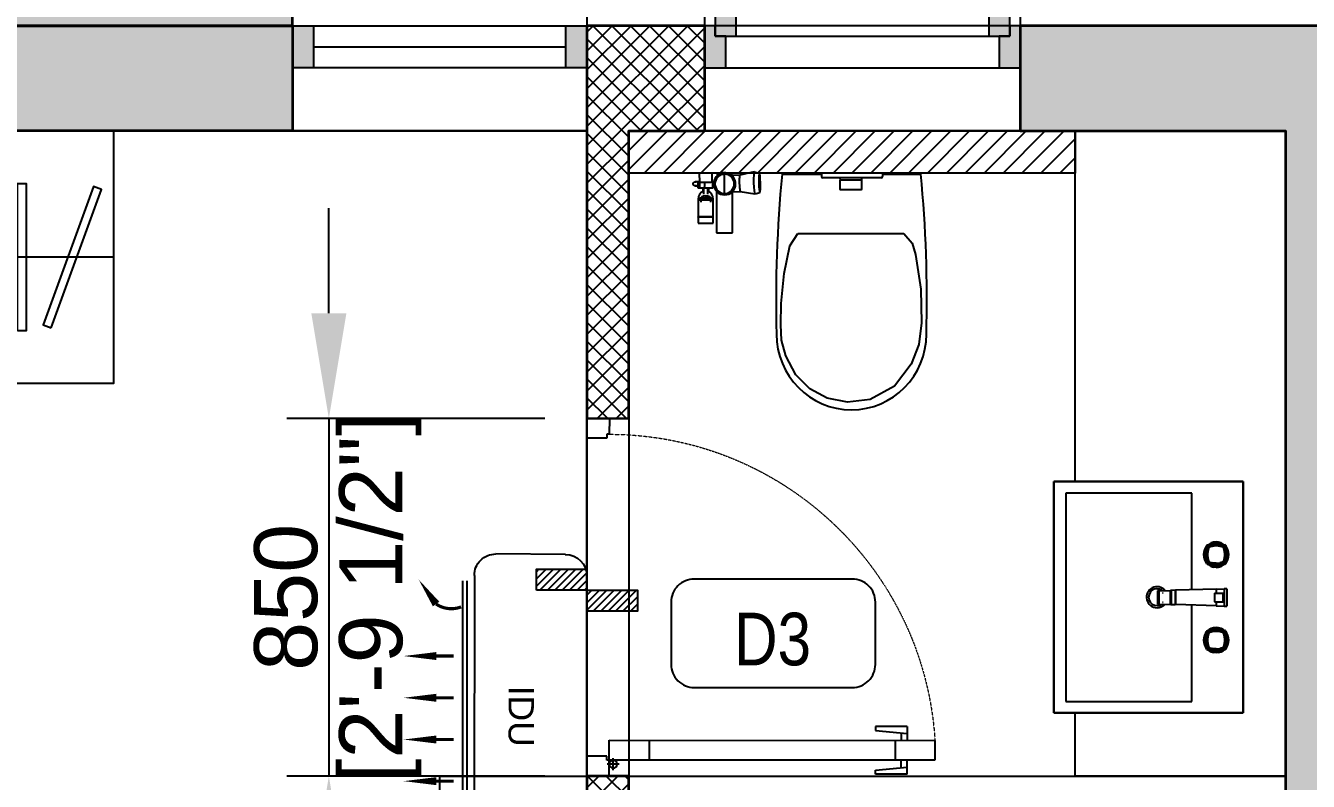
# Model space of a CAD drawing. Header units: millimetres. Extents: x 94643 to 134206, y 115494 to 180803.
# Drawn here: x 119027 to 122075, y 155192 to 156988 of the extents above; entities that cross this region are included whole.
import ezdxf
from ezdxf.enums import TextEntityAlignment as Align

# ---------------------------------------------------------------- set-up
doc = ezdxf.new("R2010")
doc.units = ezdxf.units.MM
doc.linetypes.add('3.5BHK EAST-UN-5$0$DASHED', pattern=[0.75, 0.5, -0.25])
for name, color, linetype in [('A-AC', 252, 'Continuous'), ('A-Dimensions', 4, 'Continuous'), ('A-Door', 11, 'Continuous'), ('A-Door Line', 8, 'Continuous'), ('A-Fixture', 8, 'Continuous'), ('A-Furniture', 8, 'Continuous'), ('A-GBR-Wardrobe', 253, 'Continuous'), ('A-Handwash', 252, 'Continuous'), ('A-Handwash Platform', 253, 'Continuous'), ('A-Hatch', 252, 'Continuous'), ('A-Ledge Wall', 8, 'Continuous'), ('A-Room Boundary', 44, 'Continuous'), ('A-Shower Glass', 253, 'Continuous'), ('A-Text Main', 44, 'Continuous'), ('A-TV Unit', 252, 'Continuous'), ('A-Ventilator', 4, 'Continuous'), ('A-WC', 253, 'Continuous'), ('A-Window', 4, 'Continuous')]:
    doc.layers.add(name, color=color, linetype=linetype)
doc.layers.add('A-Wall', color=240, linetype='Continuous', lineweight=35)
doc.styles.add('2024-08-29_TOWER-A$0$simplex-0.8', font='simplex.shx', dxfattribs={"width": 0.8})
doc.styles.add('3BHK  WEST_UN-2$0$AMISH', font='arial.ttf')
doc.styles.add('ARIAL', font='ARIALN.TTF')
doc.styles.add('S', font='arial.ttf', dxfattribs={"height": 150})
doc.dimstyles.new('DIMSMALL', dxfattribs={"dimtxt": 150, "dimasz": 250, "dimexe": 100, "dimexo": 100, "dimgap": 25, "dimtad": 1, "dimdec": 0, "dimzin": 0, "dimdsep": 46, "dimtxsty": 'S', "dimcen": 0, "dimdle": 100, "dimclrd": 8, "dimclre": 8, "dimclrt": 256, "dimazin": 0, "dimtfac": 1, "dimtdec": 0, "dimtix": 1, "dimtmove": 0, "dimatfit": 3, "dimldrblk": '12_DatumFilled', "dimfxl": 1, "dimtolj": 1, "dimtzin": 0, "dimlwd": -1, "dimlwe": -1, "dimarcsym": 1})

# ---------------------------------------------------------------- blocks, each defined once
blk = doc.blocks.new('Core & corridor$0$A$C436b777d')
at = {"layer": 'A-Hatch'}
h = blk.add_hatch(color=256, dxfattribs=at)
h.dxf.hatch_style = 1
h.paths.add_polyline_path([(8450, 10396.8), (8450, 5436.9), (5500.5, 5436.6), (5500.5, 5636.6), (8200, 5636.6), (8200, 7766.7), (5500, 7766.7), (5500, 8066.7), (8200, 8066.7), (8200, 10196.7), (5500.5, 10196.7), (5500.5, 10397.3), (8450, 10397.3), (8450, 5636.7)])
at = {"layer": 'A-Wall'}
blk.add_lwpolyline([(8450, 5636.6), (8450, 5436.6), (5500.5, 5436.6), (5500.5, 5636.6), (8200, 5636.6), (8200, 7766.6), (5500, 7766.6), (5500, 8066.6), (8200, 8066.6), (8200, 10196.6), (5500.5, 10196.6), (5500.5, 10397.3), (8450, 10397.3), (8450, 5636.6), (8450, 5636.6)], dxfattribs=at)
blk = doc.blocks.new('Core & corridor')
at = {"ltscale": 300}
blk.add_blockref('Core & corridor$0$A$C436b777d', (10594.6, 28627.2), dxfattribs=at)
blk = doc.blocks.new('*D188')
at = {"layer": 'A-Dimensions', "color": 8, "transparency": 16777216}
for p, q in [((119661, 156837.5), (119661, 157671.6)), ((120361, 156837.5), (120361, 157671.6)), ((119411, 157571.6), (119161, 157571.6)), ((119661, 157571.6), (120361, 157571.6)), ((120611, 157571.6), (120861, 157571.6))]:
    blk.add_line(p, q, dxfattribs=at)
for points in [[(119411, 157613.3), (119411, 157529.9), (119661, 157571.6)], [(120611, 157613.3), (120611, 157529.9), (120361, 157571.6)]]:
    blk.add_solid(points, dxfattribs=at)
at = {"layer": 'Defpoints', "color": 0, "transparency": 16777216}
for p in [(120361, 157571.6), (119661, 156737.5), (120361, 156737.5)]:
    blk.add_point(p, dxfattribs=at)
at = {"layer": 'A-Dimensions', "lineweight": 30, "transparency": 16777216, "char_height": 150, "attachment_point": 5, "style": 'S'}
for s, insert in [('\\A1;700', (120011, 157673.2)), ('\\A1;[2\'-3 1/2"]', (120011, 157449.5))]:
    blk.add_mtext(s, dxfattribs=dict(at, insert=insert))
blk = doc.blocks.new('12_DatumFilled')
at = {"color": 8, "linetype": 'ByBlock'}
blk.add_solid([(0, 0.577), (-1, 0), (0, -0.577)], dxfattribs=at)
blk = doc.blocks.new('*D189')
at = {"layer": 'A-Dimensions', "color": 8, "transparency": 16777216}
for p, q in [((120640.9, 156912.4), (120640.9, 158119.9)), ((121390.9, 156912.4), (121390.9, 158119.9)), ((120390.9, 158019.9), (120140.9, 158019.9)), ((120640.9, 158019.9), (121390.9, 158019.9)), ((121640.9, 158019.9), (121890.9, 158019.9))]:
    blk.add_line(p, q, dxfattribs=at)
for points in [[(120390.9, 158061.5), (120390.9, 157978.2), (120640.9, 158019.9)], [(121640.9, 158061.5), (121640.9, 157978.2), (121390.9, 158019.9)]]:
    blk.add_solid(points, dxfattribs=at)
at = {"layer": 'Defpoints', "color": 0, "transparency": 16777216}
for p in [(121390.9, 158019.9), (120640.9, 156812.4), (121390.9, 156812.4)]:
    blk.add_point(p, dxfattribs=at)
at = {"layer": 'A-Dimensions', "lineweight": 30, "transparency": 16777216, "char_height": 150, "attachment_point": 5, "style": 'S'}
for s, insert in [('\\A1;750', (121015.9, 158121.4)), ('\\A1;[2\'-5 1/2"]', (121015.9, 157897.8))]:
    blk.add_mtext(s, dxfattribs=dict(at, insert=insert))
blk = doc.blocks.new('*D197')
at = {"layer": 'A-Dimensions', "color": 8, "transparency": 16777216}
for p, q in [((119747.4, 156304.5), (119747.4, 156554.5)), ((120261, 156054.5), (119647.4, 156054.5)), ((119747.4, 156054.5), (119747.4, 155204.5)), ((120261, 155204.5), (119647.4, 155204.5)), ((119747.4, 154954.5), (119747.4, 154704.5))]:
    blk.add_line(p, q, dxfattribs=at)
for points in [[(119705.7, 156304.5), (119789, 156304.5), (119747.4, 156054.5)], [(119705.7, 154954.5), (119789, 154954.5), (119747.4, 155204.5)]]:
    blk.add_solid(points, dxfattribs=at)
at = {"layer": 'Defpoints', "color": 0, "transparency": 16777216}
for p in [(120361, 156054.5), (119747.4, 155204.5), (120361, 155204.5)]:
    blk.add_point(p, dxfattribs=at)
at = {"layer": 'A-Dimensions', "lineweight": 30, "transparency": 16777216, "char_height": 150, "attachment_point": 5, "rotation": 90, "style": 'S'}
for s, insert in [('\\A1;[2\'-9 1/2"]', (119869.5, 155629.5)), ('\\A1;850', (119645.8, 155629.5))]:
    blk.add_mtext(s, dxfattribs=dict(at, insert=insert))
blk = doc.blocks.new('3BHK  WEST_UN-3$0$rtryui')
at = {"layer": 'A-GBR-Wardrobe', "linetype": 'Continuous'}
for points in [[(0, 0), (2275, 0), (2275, -600.1), (0, -600)], [(54.6, -475), (54.6, -125), (74.6, -125), (74.6, -475)], [(158.2, -474.1), (97.4, -129.4), (117.1, -125.9), (177.9, -470.6)], [(218, -475), (218, -125), (238, -125), (238, -475)], [(280.9, -474.1), (341.7, -129.4), (322, -125.9), (261.2, -470.6)], [(379.1, -475), (379.1, -125), (399.1, -125), (399.1, -475)], [(467.8, -475), (467.8, -125), (487.8, -125), (487.8, -475)], [(571.4, -474.1), (510.7, -129.4), (530.3, -125.9), (591.1, -470.6)], [(631.2, -475), (631.2, -125), (651.2, -125), (651.2, -475)], [(694.1, -474.1), (754.9, -129.4), (735.2, -125.9), (674.5, -470.6)], [(792.4, -475), (792.4, -125), (812.4, -125), (812.4, -475)], [(876.9, -475), (876.9, -125), (896.9, -125), (896.9, -475)], [(1083.7, -467.9), (964, -139), (982.8, -132.1), (1102.5, -461)], [(1133.2, -475), (1133.2, -125), (1153.2, -125), (1153.2, -475)], [(1230.5, -474.1), (1169.8, -129.4), (1189.5, -125.9), (1250.2, -470.6)], [(1290.4, -475), (1290.4, -125), (1310.4, -125), (1310.4, -475)], [(1350, -474.1), (1410.8, -129.4), (1391.1, -125.9), (1330.3, -470.6)], [(1448.3, -475), (1448.3, -125), (1468.3, -125), (1468.3, -475)], [(1527.9, -467.9), (1647.6, -139), (1628.8, -132.1), (1509.1, -461)], [(1660, -475), (1660, -125), (1680, -125), (1680, -475)], [(1731.8, -475), (1731.8, -125), (1751.8, -125), (1751.8, -475)], [(1829.1, -474.1), (1768.3, -129.4), (1788, -125.9), (1848.8, -470.6)], [(1888.9, -475), (1888.9, -125), (1908.9, -125), (1908.9, -475)], [(1948.6, -474.1), (2009.4, -129.4), (1989.7, -125.9), (1928.9, -470.6)], [(2046.8, -475), (2046.8, -125), (2066.8, -125), (2066.8, -475)], [(2126.4, -467.9), (2246.1, -139), (2227.3, -132.1), (2107.6, -461)]]:
    blk.add_lwpolyline(points, close=True, dxfattribs=at)
blk.add_lwpolyline([(2275, -300.1), (0, -300)], dxfattribs=at)
blk = doc.blocks.new('A$C48c180cb')
at = {"layer": 'A-Window', "linetype": 'Continuous'}
for points in [[(0, 250), (0, 150), (50, 150), (50, 250)], [(700, 150), (700, 250), (650, 250), (650, 150)]]:
    blk.add_hatch(color=256, dxfattribs=at).paths.add_polyline_path(points)
for p, q in [((0, 250), (0, 150)), ((0, 250), (700, 250)), ((0, 250), (50, 250)), ((0, 250), (0, 150)), ((0, 250), (0, 150)), ((50, 250), (50, 150)), ((50, 250), (650, 250)), ((650, 150), (650, 250)), ((650, 250), (700, 250)), ((700, 250), (700, 150)), ((700, 250), (700, 150)), ((700, 250), (700, 150)), ((50, 200), (650, 200)), ((0, 150), (0, 0)), ((50, 150), (0, 150)), ((0, 150), (0, 0)), ((650, 150), (50, 150)), ((700, 150), (650, 150)), ((700, 150), (700, 0)), ((700, 150), (700, 0)), ((0, 0), (700, 0))]:
    blk.add_line(p, q, dxfattribs=at)
blk = doc.blocks.new('A$C9b4d8ff6')
at = {"layer": 'A-Door'}
for p, q in [((84.9, 827.1), (37.7, 827.1)), ((37.7, 827.1), (37.8, 53.1)), ((85, 53.1), (84.9, 827.1)), ((4.7, 761.1), (37.7, 761.1)), ((4.7, 761.1), (4.7, 685.5)), ((14.1, 685.5), (21.1, 761.1)), ((19.8, 746.9), (37.7, 746.9)), ((84.9, 732.7), (37.7, 732.7)), ((117.9, 761.1), (84.9, 761.1)), ((102.8, 746.9), (84.9, 746.9)), ((108.5, 685.5), (101.5, 761.1)), ((117.9, 761.1), (118, 685.5)), ((4.7, 685.5), (14.1, 685.5)), ((118, 685.5), (108.5, 685.5)), ((84.9, 147.5), (37.7, 147.5)), ((14.2, 62.5), (42.5, 62.5)), ((28.3, 76.7), (28.3, 48.4)), ((0, 0), (0, 53.1)), ((0, 53.1), (37.8, 53.1)), ((37.8, 53.1), (85, 53.1)), ((37.8, 53.1), (37.8, 47.2)), ((37.8, 47.2), (47.2, 47.2)), ((47.2, 47.2), (47.2, 0)), ((85, 53.1), (85, 53.1)), ((802.8, 47.2), (802.8, 0.1)), ((812.2, 47.2), (802.8, 47.2)), ((850, 53.2), (812.2, 53.1)), ((812.2, 53.1), (812.2, 47.2)), ((850, 0.1), (850, 53.2)), ((47.2, 0), (0, 0)), ((802.8, 0.1), (850, 0.1))]:
    blk.add_line(p, q, dxfattribs=at)
blk.add_circle((28.3, 62.5), 9.44, dxfattribs=at)
at = {"layer": 'A-Door', "linetype": '3.5BHK EAST-UN-5$0$DASHED', "lineweight": 0}
blk.add_arc((35.5, 52), 776.7, 0.0858, 86.3542, dxfattribs=at)
blk = doc.blocks.new('A$Cf00fcc3f')
at = {"layer": 'A-Fixture'}
for p, q in [((0, 0), (0, -450)), ((550, 0), (0, 0)), ((0, -450), (0, 0)), ((0, 0), (550, 0)), ((550, -450), (550, 0)), ((550, 0), (550, -450)), ((144.2, -58.7), (143.6, -64.6)), ((145.9, -53), (144.2, -58.7)), ((148.7, -47.8), (145.9, -53)), ((146.8, -64.6), (147.8, -54.3)), ((147.8, -54.3), (150.8, -44.3)), ((147.8, -54.3), (150.3, -55.2)), ((150.3, -45.9), (148.7, -47.8)), ((149.4, -64.6), (150.3, -55.2)), ((150.3, -55.2), (152.9, -46.2)), ((151.6, -42.4), (150.8, -44.3)), ((150.8, -44.3), (152.9, -46.2)), ((151.6, -42.4), (153.6, -41.5)), ((153.7, -44.5), (151.6, -42.4)), ((152.5, -55), (151.6, -64.6)), ((155.2, -46), (152.5, -55)), ((155.2, -46), (152.5, -55)), ((153.7, -44.5), (152.9, -46.2)), ((154.1, -55.3), (153.2, -64.6)), ((153.6, -41.5), (163.5, -38.6)), ((155.5, -43.7), (153.6, -41.5)), ((155.5, -43.7), (153.7, -44.5)), ((156.4, -47.2), (154.1, -55.3)), ((157.1, -39.5), (155.1, -41.1)), ((164.2, -43.3), (155.2, -46)), ((155.5, -43.7), (164.5, -41)), ((164.5, -44.9), (156.4, -47.2)), ((162.3, -36.7), (157.1, -39.5)), ((167.9, -35), (162.3, -36.7)), ((163.5, -38.6), (173.8, -37.6)), ((163.5, -38.6), (164.5, -41)), ((173.8, -42.3), (164.2, -43.3)), ((173.8, -42.3), (164.2, -43.3)), ((164.5, -41), (173.8, -40.1)), ((173.8, -43.9), (164.5, -44.9)), ((173.8, -34.4), (167.9, -35)), ((179.7, -35), (173.8, -34.4)), ((179.7, -35), (173.8, -34.4)), ((173.8, -37.6), (184.1, -38.6)), ((173.8, -37.6), (173.8, -40.1)), ((173.8, -40.1), (183.2, -41)), ((183.4, -43.3), (173.8, -42.3)), ((183.1, -44.9), (173.8, -43.9)), ((185.4, -36.7), (179.7, -35)), ((185.4, -36.7), (179.7, -35)), ((191.2, -47.2), (183.1, -44.9)), ((184.1, -38.6), (183.2, -41)), ((183.2, -41), (192.2, -43.7)), ((183.4, -43.3), (192.4, -46)), ((192.4, -46), (183.4, -43.3)), ((184.1, -38.6), (194.1, -41.5)), ((190.6, -39.5), (185.4, -36.7)), ((190.6, -39.5), (185.4, -36.7)), ((192.5, -41.1), (190.6, -39.5)), ((192.5, -41.1), (190.6, -39.5)), ((191.2, -47.2), (193.5, -55.3)), ((192.2, -43.7), (194.1, -41.5)), ((192.2, -43.7), (193.9, -44.5)), ((192.4, -46), (195.1, -55)), ((194.4, -64.6), (193.5, -55.3)), ((193.9, -44.5), (196, -42.4)), ((193.9, -44.5), (194.7, -46.2)), ((194.1, -41.5), (196, -42.4)), ((196.9, -44.3), (194.7, -46.2)), ((194.7, -46.2), (197.4, -55.2)), ((195.1, -55), (196, -64.6)), ((196, -42.4), (196.9, -44.3)), ((196.9, -44.3), (199.8, -54.3)), ((198.9, -47.8), (197.3, -45.9)), ((198.9, -47.8), (197.3, -45.9)), ((199.8, -54.3), (197.4, -55.2)), ((197.4, -55.2), (198.3, -64.6)), ((201.7, -53), (198.9, -47.8)), ((201.7, -53), (198.9, -47.8)), ((199.8, -54.3), (200.8, -64.6)), ((203.4, -58.7), (201.7, -53)), ((203.4, -58.7), (201.7, -53)), ((203.4, -58.7), (204, -64.6)), ((204, -64.6), (203.4, -58.7)), ((254.8, -39.2), (296, -39.2)), ((254.8, -39.2), (255, -45.5)), ((255.5, -64.6), (255, -45.5)), ((255, -45.5), (295.9, -45.5)), ((265.1, -68.5), (265.1, -47.9)), ((285.7, -47.9), (265.1, -47.9)), ((285.7, -68.5), (285.7, -47.9)), ((295.3, -64.6), (295.9, -45.5)), ((295.9, -45.5), (296, -39.2)), ((347.4, -58.7), (346.8, -64.6)), ((349.1, -53), (347.4, -58.7)), ((351.9, -47.8), (349.1, -53)), ((350, -64.6), (351, -54.3)), ((351, -54.3), (354, -44.3)), ((351, -54.3), (353.5, -55.2)), ((353.5, -45.9), (351.9, -47.8)), ((352.6, -64.6), (353.5, -55.2)), ((353.5, -55.2), (356.1, -46.2)), ((354.8, -42.4), (354, -44.3)), ((354, -44.3), (356.1, -46.2)), ((354.8, -42.4), (356.8, -41.5)), ((356.9, -44.5), (354.8, -42.4)), ((355.7, -55), (354.8, -64.6)), ((358.4, -46), (355.7, -55)), ((358.4, -46), (355.7, -55)), ((356.9, -44.5), (356.1, -46.2)), ((357.3, -55.3), (356.4, -64.6)), ((356.8, -41.5), (366.7, -38.6)), ((358.7, -43.7), (356.8, -41.5)), ((358.7, -43.7), (356.9, -44.5)), ((359.6, -47.2), (357.3, -55.3)), ((360.3, -39.5), (358.3, -41.1)), ((367.4, -43.3), (358.4, -46)), ((358.7, -43.7), (367.7, -41)), ((367.7, -44.9), (359.6, -47.2)), ((365.5, -36.7), (360.3, -39.5)), ((371.1, -35), (365.5, -36.7)), ((366.7, -38.6), (377, -37.6)), ((366.7, -38.6), (367.7, -41)), ((377, -42.3), (367.4, -43.3)), ((377, -42.3), (367.4, -43.3)), ((367.7, -41), (377, -40.1)), ((377, -43.9), (367.7, -44.9)), ((377, -34.4), (371.1, -35)), ((382.9, -35), (377, -34.4)), ((382.9, -35), (377, -34.4)), ((377, -37.6), (387.3, -38.6)), ((377, -37.6), (377, -40.1)), ((377, -40.1), (386.4, -41)), ((386.6, -43.3), (377, -42.3)), ((386.3, -44.9), (377, -43.9)), ((388.6, -36.7), (382.9, -35)), ((388.6, -36.7), (382.9, -35)), ((394.4, -47.2), (386.3, -44.9)), ((387.3, -38.6), (386.4, -41)), ((386.4, -41), (395.4, -43.7)), ((386.6, -43.3), (395.6, -46)), ((395.6, -46), (386.6, -43.3)), ((387.3, -38.6), (397.3, -41.5)), ((393.8, -39.5), (388.6, -36.7)), ((393.8, -39.5), (388.6, -36.7)), ((395.7, -41.1), (393.8, -39.5)), ((395.7, -41.1), (393.8, -39.5)), ((394.4, -47.2), (396.7, -55.3)), ((395.4, -43.7), (397.3, -41.5)), ((395.4, -43.7), (397.1, -44.5)), ((395.6, -46), (398.3, -55)), ((397.6, -64.6), (396.7, -55.3)), ((397.1, -44.5), (399.2, -42.4)), ((397.1, -44.5), (397.9, -46.2)), ((397.3, -41.5), (399.2, -42.4)), ((400.1, -44.3), (397.9, -46.2)), ((397.9, -46.2), (400.6, -55.2)), ((398.3, -55), (399.2, -64.6)), ((399.2, -42.4), (400.1, -44.3)), ((400.1, -44.3), (403, -54.3)), ((402.1, -47.8), (400.5, -45.9)), ((402.1, -47.8), (400.5, -45.9)), ((403, -54.3), (400.6, -55.2)), ((400.6, -55.2), (401.5, -64.6)), ((404.9, -53), (402.1, -47.8)), ((404.9, -53), (402.1, -47.8)), ((403, -54.3), (404, -64.6)), ((406.6, -58.7), (404.9, -53)), ((406.6, -58.7), (404.9, -53)), ((406.6, -58.7), (407.2, -64.6)), ((406.6, -58.7), (407.2, -64.6)), ((143.6, -64.6), (144.2, -70.5)), ((143.6, -64.6), (144.2, -70.5)), ((144.2, -70.5), (145.9, -76.1)), ((144.2, -70.5), (145.9, -76.1)), ((145.9, -76.1), (148.7, -81.3)), ((145.9, -76.1), (148.7, -81.3)), ((147.8, -74.9), (146.8, -64.6)), ((149.4, -64.6), (146.8, -64.6)), ((147.8, -74.9), (150.3, -73.9)), ((150.8, -84.8), (147.8, -74.9)), ((148.7, -81.3), (150.3, -83.2)), ((148.7, -81.3), (150.3, -83.2)), ((150.3, -73.9), (149.4, -64.6)), ((152.9, -82.9), (150.3, -73.9)), ((150.8, -84.8), (152.9, -82.9)), ((151.6, -86.8), (150.8, -84.8)), ((151.6, -64.6), (152.5, -74.2)), ((151.6, -64.6), (152.5, -74.2)), ((151.6, -86.8), (153.7, -84.7)), ((151.6, -86.8), (153.6, -87.6)), ((152.5, -74.2), (155.2, -83.2)), ((152.5, -74.2), (155.2, -83.2)), ((152.9, -82.9), (153.7, -84.7)), ((153.2, -64.6), (154.1, -73.9)), ((155.5, -85.5), (153.6, -87.6)), ((163.5, -90.6), (153.6, -87.6)), ((153.7, -84.7), (155.5, -85.5)), ((154.1, -73.9), (156.4, -81.9)), ((155.1, -88.1), (157.1, -89.7)), ((155.1, -88.1), (157.1, -89.7)), ((155.2, -83.2), (164.2, -85.9)), ((155.2, -83.2), (164.2, -85.9)), ((164.5, -88.1), (155.5, -85.5)), ((156.4, -81.9), (164.5, -84.3)), ((157.1, -89.7), (162.3, -92.4)), ((157.1, -89.7), (162.3, -92.4)), ((163.5, -90.6), (164.5, -88.1)), ((173.8, -91.6), (163.5, -90.6)), ((164.2, -85.9), (173.8, -86.8)), ((164.2, -85.9), (173.8, -86.8)), ((164.5, -84.3), (173.8, -85.2)), ((173.8, -89), (164.5, -88.1)), ((173.8, -85.2), (183.1, -84.3)), ((173.8, -86.8), (183.4, -85.9)), ((173.8, -86.8), (183.4, -85.9)), ((183.2, -88.1), (173.8, -89)), ((173.8, -91.6), (173.8, -89)), ((184.1, -90.6), (173.8, -91.6)), ((183.1, -84.3), (191.2, -81.9)), ((192.2, -85.5), (183.2, -88.1)), ((184.1, -90.6), (183.2, -88.1)), ((183.4, -85.9), (192.4, -83.2)), ((183.4, -85.9), (192.4, -83.2)), ((194.1, -87.6), (184.1, -90.6)), ((185.4, -92.4), (190.6, -89.7)), ((185.4, -92.4), (190.6, -89.7)), ((190.6, -89.7), (192.5, -88.1)), ((190.6, -89.7), (192.5, -88.1)), ((191.2, -81.9), (193.5, -73.9)), ((192.2, -85.5), (193.9, -84.7)), ((192.2, -85.5), (194.1, -87.6)), ((192.4, -83.2), (195.1, -74.2)), ((192.4, -83.2), (195.1, -74.2)), ((194.4, -64.6), (193.5, -73.9)), ((193.9, -84.7), (194.7, -82.9)), ((193.9, -84.7), (196, -86.8)), ((196, -86.8), (194.1, -87.6)), ((197.4, -73.9), (194.7, -82.9)), ((196.9, -84.8), (194.7, -82.9)), ((196, -64.6), (195.1, -74.2)), ((196, -86.8), (196.9, -84.8)), ((199.8, -74.9), (196.9, -84.8)), ((197.3, -83.2), (198.9, -81.3)), ((197.3, -83.2), (198.9, -81.3)), ((198.3, -64.6), (197.4, -73.9)), ((199.8, -74.9), (197.4, -73.9)), ((198.3, -64.6), (200.8, -64.6)), ((198.9, -81.3), (201.7, -76.1)), ((198.9, -81.3), (201.7, -76.1)), ((200.8, -64.6), (199.8, -74.9)), ((201.7, -76.1), (203.4, -70.5)), ((201.7, -76.1), (203.4, -70.5)), ((204, -64.6), (203.4, -70.5)), ((204, -64.6), (203.4, -70.5)), ((255.5, -64.6), (258.3, -160.2)), ((255.5, -64.6), (265.1, -64.6)), ((265.1, -68.5), (285.7, -68.5)), ((285.7, -64.6), (295.3, -64.6)), ((295.3, -64.6), (292.6, -160.2)), ((346.8, -64.6), (347.4, -70.5)), ((346.8, -64.6), (347.4, -70.5)), ((347.4, -70.5), (349.1, -76.1)), ((347.4, -70.5), (349.1, -76.1)), ((349.1, -76.1), (351.9, -81.3)), ((349.1, -76.1), (351.9, -81.3)), ((351, -74.9), (350, -64.6)), ((352.6, -64.6), (350, -64.6)), ((351, -74.9), (353.5, -73.9)), ((354, -84.8), (351, -74.9)), ((351.9, -81.3), (353.5, -83.2)), ((351.9, -81.3), (353.5, -83.2)), ((353.5, -73.9), (352.6, -64.6)), ((356.1, -82.9), (353.5, -73.9)), ((354, -84.8), (356.1, -82.9)), ((354.8, -86.8), (354, -84.8)), ((354.8, -64.6), (355.7, -74.2)), ((354.8, -64.6), (355.7, -74.2)), ((354.8, -86.8), (356.9, -84.7)), ((354.8, -86.8), (356.8, -87.6)), ((355.7, -74.2), (358.4, -83.2)), ((355.7, -74.2), (358.4, -83.2)), ((356.1, -82.9), (356.9, -84.7)), ((356.4, -64.6), (357.3, -73.9)), ((358.7, -85.5), (356.8, -87.6)), ((366.7, -90.6), (356.8, -87.6)), ((356.9, -84.7), (358.7, -85.5)), ((357.3, -73.9), (359.6, -81.9)), ((358.3, -88.1), (360.3, -89.7)), ((358.3, -88.1), (360.3, -89.7)), ((358.4, -83.2), (367.4, -85.9)), ((358.4, -83.2), (367.4, -85.9)), ((367.7, -88.1), (358.7, -85.5)), ((359.6, -81.9), (367.7, -84.3)), ((360.3, -89.7), (365.5, -92.4)), ((360.3, -89.7), (365.5, -92.4)), ((366.7, -90.6), (367.7, -88.1)), ((377, -91.6), (366.7, -90.6)), ((367.4, -85.9), (377, -86.8)), ((367.4, -85.9), (377, -86.8)), ((367.7, -84.3), (377, -85.2)), ((377, -89), (367.7, -88.1)), ((377, -85.2), (386.3, -84.3)), ((377, -86.8), (386.6, -85.9)), ((377, -86.8), (386.6, -85.9)), ((386.4, -88.1), (377, -89)), ((377, -91.6), (377, -89)), ((387.3, -90.6), (377, -91.6)), ((386.3, -84.3), (394.4, -81.9)), ((395.4, -85.5), (386.4, -88.1)), ((387.3, -90.6), (386.4, -88.1)), ((386.6, -85.9), (395.6, -83.2)), ((386.6, -85.9), (395.6, -83.2)), ((397.3, -87.6), (387.3, -90.6)), ((388.6, -92.4), (393.8, -89.7)), ((388.6, -92.4), (393.8, -89.7)), ((393.8, -89.7), (395.7, -88.1)), ((393.8, -89.7), (395.7, -88.1)), ((394.4, -81.9), (396.7, -73.9)), ((395.4, -85.5), (397.1, -84.7)), ((395.4, -85.5), (397.3, -87.6)), ((395.6, -83.2), (398.3, -74.2)), ((395.6, -83.2), (398.3, -74.2)), ((397.6, -64.6), (396.7, -73.9)), ((397.1, -84.7), (397.9, -82.9)), ((397.1, -84.7), (399.2, -86.8)), ((399.2, -86.8), (397.3, -87.6)), ((400.6, -73.9), (397.9, -82.9)), ((400.1, -84.8), (397.9, -82.9)), ((399.2, -64.6), (398.3, -74.2)), ((399.2, -86.8), (400.1, -84.8)), ((403, -74.9), (400.1, -84.8)), ((400.5, -83.2), (402.1, -81.3)), ((400.5, -83.2), (402.1, -81.3)), ((401.5, -64.6), (400.6, -73.9)), ((403, -74.9), (400.6, -73.9)), ((401.5, -64.6), (404, -64.6)), ((402.1, -81.3), (404.9, -76.1)), ((402.1, -81.3), (404.9, -76.1)), ((404, -64.6), (403, -74.9)), ((404.9, -76.1), (406.6, -70.5)), ((404.9, -76.1), (406.6, -70.5)), ((407.2, -64.6), (406.6, -70.5)), ((407.2, -64.6), (406.6, -70.5)), ((162.3, -92.4), (167.9, -94.2)), ((162.3, -92.4), (167.9, -94.2)), ((167.9, -94.2), (173.8, -94.7)), ((167.9, -94.2), (173.8, -94.7)), ((173.8, -94.7), (179.7, -94.2)), ((173.8, -94.7), (179.7, -94.2)), ((179.7, -94.2), (185.4, -92.4)), ((179.7, -94.2), (185.4, -92.4)), ((365.5, -92.4), (371.1, -94.2)), ((365.5, -92.4), (371.1, -94.2)), ((371.1, -94.2), (377, -94.7)), ((371.1, -94.2), (377, -94.7)), ((377, -94.7), (382.9, -94.2)), ((377, -94.7), (382.9, -94.2)), ((382.9, -94.2), (388.6, -92.4)), ((382.9, -94.2), (388.6, -92.4)), ((257.2, -122), (27.5, -122)), ((27.5, -122), (27.5, -422)), ((522.5, -122), (293.7, -122)), ((522.5, -422), (522.5, -122)), ((258.3, -162.3), (258.3, -160.2)), ((292.6, -160.2), (258.3, -160.2)), ((258.3, -162.3), (258.6, -171.8)), ((258.3, -162.3), (292.5, -162.3)), ((258.6, -171.8), (258.6, -172.7)), ((258.6, -171.8), (292.2, -171.8)), ((259.4, -201.1), (258.6, -172.7)), ((292.2, -172.7), (258.6, -172.7)), ((291.4, -201.1), (292.2, -172.7)), ((292.2, -171.8), (292.5, -162.3)), ((292.2, -171.8), (292.2, -172.7)), ((292.6, -160.2), (292.5, -162.3)), ((259.4, -201.1), (259.5, -204.3)), ((259.4, -201.1), (291.4, -201.1)), ((259.5, -204.3), (291.3, -204.3)), ((264.3, -192.3), (264.3, -190.8)), ((286.5, -192.3), (286.5, -190.8)), ((291.3, -204.3), (291.4, -201.1)), ((27.5, -422), (522.5, -422)), ((0, -450), (550, -450)), ((550, -450), (0, -450))]:
    blk.add_line(p, q, dxfattribs=at)
for radius, start, end in [(25, 130.6704, 0), (20, 145.6811, 0), (25, 0, 45), (20, 0, 24.0891)]:
    blk.add_arc((275, -205), radius, start, end, dxfattribs=at)
blk = doc.blocks.new('3BHK  WEST_UN-2$0$fgdskokjmfv')
at = {"layer": 'A-WC', "linetype": 'Continuous'}
for p, q in [((15769231.8, 1072211.9), (15769232.1, 1072190)), ((15769309.2, 1072211.9), (15769231.8, 1072211.9)), ((15769262.2, 1072190), (15769262.5, 1072211.9)), ((15769274.3, 1072211.9), (15769274.3, 1072210.2)), ((15769274.3, 1072210.2), (15769274.3, 1072208.5)), ((15769274.3, 1072208.5), (15769274.3, 1072206.8)), ((15769274.3, 1072206.8), (15769274.3, 1072205.4)), ((15769292.1, 1072163.3), (15769292.1, 1072209.4)), ((15769309.2, 1072211.4), (15769309.2, 1072211.9)), ((15769309.2, 1072209.7), (15769309.2, 1072211.4)), ((15769309.2, 1072208), (15769309.2, 1072209.7)), ((15769309.2, 1072206.4), (15769309.2, 1072208)), ((15769309.2, 1072206), (15769309.2, 1072206.4)), ((15769328, 1072207), (15769309.9, 1072206.4)), ((15769362.5, 1072214.8), (15769328, 1072207)), ((15769362.5, 1072214.8), (15769374.5, 1072212)), ((15769428.5, 1072209.1), (15769522.1, 1072209.1)), ((15769667.1, 1072211.9), (15769522.1, 1072211.9)), ((15769522.1, 1072211.9), (15769522.1, 1072203.9)), ((15769667.1, 1072211.9), (15769667.1, 1072203.9)), ((15769667.1, 1072209.1), (15769758.5, 1072209.1)), ((15769217.4, 1072186.7), (15769217.5, 1072186.9)), ((15769217.4, 1072186.5), (15769217.4, 1072186.7)), ((15769217.4, 1072186.3), (15769217.4, 1072186.5)), ((15769217.4, 1072186.1), (15769217.4, 1072186.3)), ((15769217.4, 1072186.3), (15769217.4, 1072186.3)), ((15769217.5, 1072185.9), (15769217.4, 1072186.1)), ((15769217.5, 1072187.3), (15769217.6, 1072187.5)), ((15769217.5, 1072187.1), (15769217.5, 1072187.3)), ((15769217.5, 1072186.9), (15769217.5, 1072187.1)), ((15769217.5, 1072185.7), (15769217.5, 1072185.9)), ((15769217.5, 1072185.5), (15769217.5, 1072185.7)), ((15769217.5, 1072185.3), (15769217.5, 1072185.5)), ((15769217.6, 1072185.1), (15769217.5, 1072185.3)), ((15769217.6, 1072187.7), (15769217.7, 1072187.9)), ((15769217.6, 1072187.5), (15769217.6, 1072187.7)), ((15769217.6, 1072184.9), (15769217.6, 1072185.1)), ((15769217.7, 1072184.7), (15769217.6, 1072184.9)), ((15769217.7, 1072187.9), (15769217.8, 1072188.1)), ((15769217.8, 1072184.5), (15769217.7, 1072184.7)), ((15769217.8, 1072188.3), (15769217.9, 1072188.5)), ((15769217.8, 1072188.1), (15769217.8, 1072188.3)), ((15769217.8, 1072184.3), (15769217.8, 1072184.5)), ((15769217.9, 1072184.2), (15769217.8, 1072184.3)), ((15769217.9, 1072188.5), (15769218, 1072188.7)), ((15769218, 1072184), (15769217.9, 1072184.2)), ((15769218, 1072188.7), (15769218.1, 1072188.8)), ((15769218.1, 1072183.8), (15769218, 1072184)), ((15769218.1, 1072188.8), (15769218.2, 1072189)), ((15769218.2, 1072183.6), (15769218.1, 1072183.8)), ((15769218.2, 1072189), (15769218.3, 1072189.2)), ((15769218.3, 1072183.5), (15769218.2, 1072183.6)), ((15769218.3, 1072189.2), (15769218.4, 1072189.3)), ((15769218.5, 1072183.3), (15769218.3, 1072183.5)), ((15769218.4, 1072189.3), (15769218.5, 1072189.5)), ((15769218.5, 1072189.5), (15769218.7, 1072189.6)), ((15769218.6, 1072183.2), (15769218.5, 1072183.3)), ((15769218.7, 1072183), (15769218.6, 1072183.2)), ((15769218.7, 1072189.6), (15769218.8, 1072189.8)), ((15769218.8, 1072182.9), (15769218.7, 1072183)), ((15769218.8, 1072189.8), (15769218.9, 1072189.9)), ((15769219, 1072182.7), (15769218.8, 1072182.9)), ((15769218.9, 1072189.9), (15769219.1, 1072190.1)), ((15769219.1, 1072182.6), (15769219, 1072182.7)), ((15769219.1, 1072190.1), (15769219.2, 1072190.2)), ((15769219.3, 1072182.5), (15769219.1, 1072182.6)), ((15769219.2, 1072190.2), (15769219.4, 1072190.3)), ((15769219.4, 1072182.3), (15769219.3, 1072182.5)), ((15769219.4, 1072190.3), (15769219.6, 1072190.4)), ((15769219.6, 1072182.2), (15769219.4, 1072182.3)), ((15769219.6, 1072190.4), (15769219.7, 1072190.6)), ((15769219.8, 1072182.1), (15769219.6, 1072182.2)), ((15769219.7, 1072190.6), (15769219.9, 1072190.7)), ((15769219.9, 1072182), (15769219.8, 1072182.1)), ((15769219.9, 1072190.7), (15769220.1, 1072190.8)), ((15769220.1, 1072181.9), (15769219.9, 1072182)), ((15769220.1, 1072190.8), (15769220.3, 1072190.8)), ((15769220.3, 1072181.8), (15769220.1, 1072181.9)), ((15769220.3, 1072190.8), (15769220.4, 1072190.9)), ((15769220.5, 1072181.7), (15769220.3, 1072181.8)), ((15769220.4, 1072190.9), (15769220.6, 1072191)), ((15769220.7, 1072181.7), (15769220.5, 1072181.7)), ((15769220.6, 1072191), (15769220.8, 1072191.1)), ((15769220.9, 1072181.6), (15769220.7, 1072181.7)), ((15769220.8, 1072191.1), (15769221, 1072191.1)), ((15769221, 1072181.5), (15769220.9, 1072181.6)), ((15769221, 1072191.1), (15769221.2, 1072191.2)), ((15769221.2, 1072181.5), (15769221, 1072181.5)), ((15769221.2, 1072191.2), (15769221.4, 1072191.2)), ((15769221.4, 1072181.4), (15769221.2, 1072181.5)), ((15769221.4, 1072191.2), (15769221.6, 1072191.3)), ((15769221.6, 1072181.4), (15769221.4, 1072181.4)), ((15769221.6, 1072191.3), (15769221.8, 1072191.3)), ((15769221.8, 1072181.4), (15769221.6, 1072181.4)), ((15769221.8, 1072191.3), (15769222, 1072191.3)), ((15769222, 1072181.4), (15769221.8, 1072181.4)), ((15769222, 1072191.3), (15769222.2, 1072191.3)), ((15769222.2, 1072181.3), (15769222, 1072181.4)), ((15769222.2, 1072191.3), (15769222.4, 1072191.3)), ((15769222.4, 1072181.3), (15769222.2, 1072181.3)), ((15769222.4, 1072191.3), (15769222.4, 1072191.3)), ((15769222.5, 1072191.3), (15769222.4, 1072191.3)), ((15769222.4, 1072191.3), (15769222.4, 1072191.3)), ((15769222.4, 1072191.3), (15769222.5, 1072191.3)), ((15769222.5, 1072181.3), (15769222.4, 1072181.3)), ((15769222.4, 1072181.3), (15769222.4, 1072181.3)), ((15769222.4, 1072181.3), (15769222.5, 1072181.3)), ((15769222.6, 1072191.3), (15769222.5, 1072191.3)), ((15769222.5, 1072191.3), (15769222.5, 1072191.3)), ((15769222.5, 1072191.3), (15769222.7, 1072191.3)), ((15769222.6, 1072181.3), (15769222.5, 1072181.3)), ((15769222.5, 1072181.3), (15769222.5, 1072181.3)), ((15769222.5, 1072181.3), (15769222.7, 1072181.3)), ((15769222.8, 1072191.3), (15769222.6, 1072191.3)), ((15769222.8, 1072181.3), (15769222.6, 1072181.3)), ((15769222.7, 1072191.3), (15769222.9, 1072191.3)), ((15769222.7, 1072181.3), (15769222.8, 1072181.3)), ((15769232.1, 1072191.3), (15769222.8, 1072191.3)), ((15769222.8, 1072181.3), (15769228.8, 1072181.3)), ((15769223, 1072181.3), (15769222.8, 1072181.3)), ((15769222.9, 1072191.3), (15769223.1, 1072191.3)), ((15769223.3, 1072181.3), (15769223, 1072181.3)), ((15769223.1, 1072191.3), (15769223.4, 1072191.3)), ((15769223.6, 1072181.3), (15769223.3, 1072181.3)), ((15769223.4, 1072191.3), (15769223.8, 1072191.3)), ((15769224, 1072181.3), (15769223.6, 1072181.3)), ((15769223.8, 1072191.3), (15769224.2, 1072191.3)), ((15769224.4, 1072181.3), (15769224, 1072181.3)), ((15769224.2, 1072191.3), (15769224.7, 1072191.3)), ((15769224.9, 1072181.3), (15769224.4, 1072181.3)), ((15769228.6, 1072190), (15769228.8, 1072176)), ((15769228.7, 1072190), (15769232.9, 1072190)), ((15769233.2, 1072176), (15769228.9, 1072176)), ((15769232.9, 1072190), (15769239.6, 1072190)), ((15769233.1, 1072183), (15769232.9, 1072190)), ((15769233.2, 1072176), (15769233.1, 1072183)), ((15769239.6, 1072176), (15769233.2, 1072176)), ((15769239.6, 1072190), (15769243.9, 1072190)), ((15769243.8, 1072176), (15769239.6, 1072176)), ((15769240, 1072176), (15769240, 1072167.3)), ((15769242, 1072176), (15769242, 1072161.6)), ((15769243.9, 1072183), (15769243.8, 1072176)), ((15769247.1, 1072176), (15769243.8, 1072176)), ((15769243.9, 1072190), (15769247.1, 1072190)), ((15769243.9, 1072190), (15769243.9, 1072183)), ((15769247.1, 1072190), (15769264.5, 1072190)), ((15769264.4, 1072176), (15769247.1, 1072176)), ((15769252.2, 1072161.6), (15769252.2, 1072176)), ((15769254.3, 1072167.3), (15769254.3, 1072176)), ((15769262.2, 1072191.3), (15769262.5, 1072191.3)), ((15769262.5, 1072191.3), (15769263.8, 1072191.3)), ((15769263.8, 1072191.3), (15769265.2, 1072191.3)), ((15769264.4, 1072183), (15769264.5, 1072190)), ((15769264.4, 1072176), (15769264.4, 1072183)), ((15769265.9, 1072181.3), (15769264.5, 1072181.3)), ((15769265.2, 1072191.3), (15769266.5, 1072191.3)), ((15769266.6, 1072181.3), (15769265.9, 1072181.3)), ((15769664.1, 1072200.9), (15769525.1, 1072200.9)), ((15769618.4, 1072200.9), (15769565.9, 1072200.9)), ((15769565.9, 1072200.9), (15769565.9, 1072197.6)), ((15769618.4, 1072194.8), (15769565.9, 1072194.8)), ((15769565.9, 1072194.8), (15769565.9, 1072174.4)), ((15769567.3, 1072172.9), (15769616.9, 1072172.9)), ((15769567.4, 1072196.1), (15769616.9, 1072196.1)), ((15769618.4, 1072197.6), (15769618.4, 1072200.9)), ((15769618.4, 1072174.4), (15769618.4, 1072194.8)), ((15769229.4, 1072152.1), (15769229.4, 1072141.2)), ((15769229.6, 1072148.4), (15769264.6, 1072148.4)), ((15769229.6, 1072148.4), (15769229.6, 1072107.6)), ((15769235.2, 1072152.4), (15769235.2, 1072142.5)), ((15769240, 1072155.2), (15769240, 1072152.4)), ((15769254.3, 1072152.4), (15769254.3, 1072155.2)), ((15769259, 1072142.5), (15769259, 1072152.4)), ((15769264.6, 1072107.6), (15769264.6, 1072148.4)), ((15769264.9, 1072141.2), (15769264.9, 1072152.1)), ((15769273.1, 1072167.7), (15769273.1, 1072069.7)), ((15769311.1, 1072167.5), (15769329.3, 1072168.1)), ((15769311.2, 1072069.7), (15769311.2, 1072167.7)), ((15769329.3, 1072168.1), (15769364.2, 1072162.5)), ((15769364.3, 1072162.5), (15769376.1, 1072166)), ((15769229.6, 1072107.6), (15769264.6, 1072107.6)), ((15769229.6, 1072107.1), (15769229.6, 1072107.6)), ((15769264.6, 1072107.6), (15769229.6, 1072107.6)), ((15769264.6, 1072107.1), (15769229.6, 1072107.1)), ((15769229.6, 1072107.1), (15769229.6, 1072093)), ((15769229.6, 1072093), (15769264.6, 1072093)), ((15769264.6, 1072107.1), (15769264.6, 1072107.6)), ((15769264.6, 1072093), (15769264.6, 1072107.1)), ((15769273.1, 1072069.7), (15769311.2, 1072069.7)), ((15769466.3, 1072068.4), (15769718.4, 1072068.4))]:
    blk.add_line(p, q, dxfattribs=at)
at = {"layer": 'A-WC', "linetype": 'Continuous', "flags": 128}
blk.add_lwpolyline([(15769718.4, 1072068.4), (15769737.6, 1072045.5), (15769745.9, 1072018.8), (15769758.3, 1071936), (15769759.7, 1071856.1), (15769753.6, 1071804.7), (15769735.8, 1071758), (15769695.5, 1071705.9), (15769637.7, 1071673.8), (15769584.5, 1071667.4), (15769535.5, 1071677.4), (15769494.7, 1071699.3), (15769461.6, 1071732.3), (15769437.5, 1071777.7), (15769427.2, 1071814.6), (15769425.9, 1071851.1), (15769426.5, 1071902.1), (15769433.3, 1071973.6), (15769447, 1072039.1), (15769466.3, 1072068.4)], dxfattribs=at)
at = {"layer": 'A-WC', "linetype": 'Continuous'}
for centre, radius, start, end in [((15769292.1, 1072186.3), 26.2, 100.2496, 180), ((15769292.1, 1072186.3), 23, 0, 180), ((15769292.1, 1072186.3), 26.2, 0, 132.8693), ((15772559.7, 1071909.6), 3145.4, 174.5369, 181.4631), ((15769525.1, 1072203.9), 3, 180, 270), ((15769664.1, 1072203.9), 3, 270, 0), ((15766627.4, 1071909.6), 3145.4, 358.5369, 5.4631), ((15769292.1, 1072186.3), 26.2, 180, 0), ((15769292.1, 1072186.3), 23, 180, 0), ((15769567.4, 1072197.6), 1.5, 180, 270), ((15769567.3, 1072174.4), 1.46, 180, 270), ((15769616.9, 1072197.6), 1.5, 270, 0), ((15769616.9, 1072174.4), 1.46, 270, 0), ((15769292.1, 1072189.5), 28.9, 228.7983, 242.5322), ((15769292.1, 1072189.5), 28.9, 297.4678, 311.2017), ((15769595.6, 1071829.3), 180.3, 180, 269.3484), ((15769591.5, 1071829.3), 180.3, 270.6516, 0)]:
    blk.add_arc(centre, radius, start, end, dxfattribs=at)
for centre, major_axis, ratio, start_param, end_param in [((15769310.5, 1072186.9), (-0.6, 19.4), 0.087894, 6.275362, 6.466185), ((15769328.7, 1072187.5), (-0.6, 19.4), 0.087894, 6.275362, 9.416955), ((15769363.4, 1072188.7), (-0.8, 26.2), 0.087894, 0.017046, 3.133769), ((15769375.3, 1072189), (-0.7, 23), 0.087894, 0.026053, 3.133769), ((15769375.3, 1072189), (-0.7, 23), 0.087894, 3.165124, 6.230506), ((15769247.1, 1072152.1), (17.8, 0), 0.939693, 1.86017, 3.254011), ((15769247.1, 1072141.2), (17.8, 0), 0.939693, 2.995055, 3.28771), ((15769247.1, 1072141.2), (17.8, 0), 0.939693, 0.452611, 2.688981), ((15769247.1, 1072141.2), (13.4, 0), 0.939693, 1.839841, 2.521963), ((15769247.1, 1072142.5), (11.9, 0), 0.939693, 1.570796, 2.584055), ((15769247.1, 1072142.5), (11.9, 0), 0.939693, 1.570796, 2.584055), ((15769247.1, 1072141), (11.9, 0), 0.939693, 1.570796, 2.410164), ((15769247.1, 1072141.2), (13.4, 0), 0.939693, 1.634555, 1.767445), ((15769247.1, 1072142.5), (11.9, 0), 0.939693, 0.557537, 1.570796), ((15769247.1, 1072142.5), (11.9, 0), 0.939693, 0.557537, 1.570796), ((15769247.1, 1072141), (11.9, 0), 0.939693, 0.731428, 1.570796), ((15769247.1, 1072141.2), (13.4, 0), 0.939693, 1.374148, 1.507037), ((15769247.1, 1072141.2), (13.4, 0), 0.939693, 0.61963, 1.312246), ((15769247.1, 1072152.1), (17.8, 0), 0.939693, 6.170767, 7.561634), ((15769247.1, 1072141.2), (17.8, 0), 0.939693, 6.137068, 6.429723), ((15769310.5, 1072186.9), (-0.6, 19.4), 0.087894, 2.98627, 3.106469)]:
    blk.add_ellipse(centre, major_axis=major_axis, ratio=ratio, start_param=start_param, end_param=end_param, dxfattribs=at)
blk = doc.blocks.new('3BHK  WEST_UN-2$0$WALL MOUNTED SPLIT AC')
at = {"layer": 'A-AC'}
for p, q in [((18067.15, -8077.46), (18073.71, -8077.46)), ((18064.01, -8112.84, 0), (18064, -8079.99, 0)), ((18064.41, -8112.84, 0), (18064.41, -8079.99, 0)), ((18065.12, -8113.34), (18065.11, -8079.5)), ((18075.75, -8079.5), (18075.75, -8113.29)), ((18073.72, -8115.33), (18067.16, -8115.38))]:
    blk.add_line(p, q, dxfattribs=at)
at = {"layer": 'A-AC', "elevation": 0}
for points in [[(18059.86, -8080.11, 0, 0.75, 0), (18061.51, -8081.22, 0.75, 0.75, 0)], [(18058.43, -8086.05, 0, 0.75, 0), (18061.52, -8086.05, 0.75, 0.75, 0)], [(18058.44, -8089.99, 0, 0.75, 0), (18061.52, -8089.99, 0.75, 0.75, 0)], [(18058.44, -8093.93, 0, 0.75, 0), (18061.52, -8093.93, 0.75, 0.75, 0)], [(18058.44, -8097.86, 0, 0.75, 0), (18061.52, -8097.86, 0.75, 0.75, 0)], [(18058.44, -8101.8, 0, 0.75, 0), (18061.52, -8101.8, 0.75, 0.75, 0)], [(18058.44, -8105.74, 0, 0.75, 0), (18061.52, -8105.74, 0.75, 0.75, 0)], [(18059.87, -8112.95, 0, 0.75, 0), (18061.51, -8110.65, 0.75, 0.75, 0)]]:
    blk.add_lwpolyline(points, format="xyseb", dxfattribs=at)
at = {"layer": 'A-AC', "const_width": 0.3, "elevation": 0}
for points in [[(18061.51, -8081.22, 0.246742), (18063.87, -8081.49, -4.761831)], [(18061.51, -8110.65, -0.246742), (18063.87, -8110.38, 4.761831)]]:
    blk.add_lwpolyline(points, format="xyb", dxfattribs=at)
for points in [[(18061.52, -8086.05), (18063.17, -8086.05)], [(18061.52, -8089.99), (18063.17, -8089.99)], [(18061.52, -8093.93), (18063.17, -8093.93)], [(18061.52, -8097.86), (18063.17, -8097.86)], [(18061.52, -8101.8), (18063.17, -8101.8)], [(18061.52, -8105.74), (18063.17, -8105.74)]]:
    blk.add_lwpolyline(points, dxfattribs=at)
at = {"layer": 'A-AC'}
for centre, start, end in [((18067.15, -8079.5), 90.0082, 180.0082), ((18073.71, -8079.5), 0.0078, 90.0078), ((18067.16, -8113.34), 180.0082, 270.0082), ((18073.71, -8113.29), 270.0078, 0.0078)]:
    blk.add_arc(centre, 2.04, start, end, dxfattribs=at)
at = {"layer": 'A-AC', "style": '3BHK  WEST_UN-2$0$AMISH'}
blk.add_attdef('IDU', text='', height=2.4, rotation=90.0082, dxfattribs=at).set_placement((18070, -8096.33, 0), align=Align.MIDDLE_CENTER)
blk = doc.blocks.new('A$Cc5426abf')
at = {"layer": 'A-Ventilator', "linetype": 'Continuous'}
for points in [[(25, 225), (75, 225), (75, 275), (25, 275)], [(725, 275), (675, 275), (675, 225), (725, 225)], [(0, 150), (50, 150), (50, 225), (25, 225), (25, 250), (0, 250)], [(750, 250), (725, 250), (725, 225), (700, 225), (700, 150), (750, 150)]]:
    blk.add_hatch(color=256, dxfattribs=at).paths.add_polyline_path(points)
for p, q in [((75, 275), (25, 275)), ((25, 275), (25, 225)), ((675, 275), (75, 275)), ((75, 225), (75, 275)), ((675, 275), (75, 275)), ((725, 275), (675, 275)), ((675, 275), (675, 225)), ((725, 225), (725, 275)), ((0, 250), (0, 150)), ((750, 250), (0, 250)), ((25, 250), (0, 250)), ((0, 250), (0, 150)), ((0, 250), (0, 150)), ((25, 225), (25, 250)), ((675, 250), (75, 250)), ((750, 250), (725, 250)), ((725, 250), (725, 225)), ((750, 250), (750, 150)), ((750, 250), (750, 150)), ((750, 250), (750, 150)), ((50, 225), (25, 225)), ((25, 225), (75, 225)), ((50, 150), (50, 225)), ((75, 225), (675, 225)), ((675, 225), (725, 225)), ((725, 225), (700, 225)), ((700, 225), (700, 150)), ((0, 150), (0, 0)), ((0, 150), (50, 150)), ((0, 150), (0, 0)), ((50, 150), (700, 150)), ((700, 150), (750, 150)), ((750, 150), (750, 0)), ((750, 150), (750, 0)), ((750, 0), (0, 0))]:
    blk.add_line(p, q, dxfattribs=at)
blk = doc.blocks.new('2024-08-29_TOWER-A$0$WNTG')
at = {"layer": 'A-Text Main'}
blk.add_lwpolyline([(-187.8, 246.2), (187.8, 246.2, -0.414214), (242.8, 191.2), (242.8, 43.3, -0.414214), (187.8, -11.7), (-187.8, -11.7, -0.414214), (-242.8, 43.3), (-242.8, 191.2, -0.414214)], format="xyb", close=True, dxfattribs=at)
at = {"layer": 'A-Text Main', "style": '2024-08-29_TOWER-A$0$simplex-0.8', "width": 0.8}
blk.add_attdef('WNTG', text='', height=150, dxfattribs=at).set_placement((-1.6, 43), align=Align.CENTER)
blk = doc.blocks.new('TILE DROP')
at = {"layer": 'A-Door Line'}
h = blk.add_hatch(dxfattribs=at)
h.set_pattern_fill('ANSI31', color=8, scale=0.1)
h.set_pattern_definition([(45, (-18.584744, -6.592634), (-0.008838835, 0.008838835), [])])
h.paths.add_polyline_path([(0, 0.05), (-0.12, 0.05), (-0.12, 0), (0, 0)])
h.paths.add_polyline_path([(0.12, -0.05), (0.12, 0), (0, 0), (0, -0.05)])
at = {"layer": 'A-Door Line', "color": 8}
for points in [[(-0.12, 0), (-0.12, 0.05), (0, 0.05), (0, 0)], [(0, -0.05), (0, 0), (0.12, 0), (0.12, -0.05)]]:
    blk.add_lwpolyline(points, close=True, dxfattribs=at)
blk = doc.blocks.new('Unit-3')
at = {"layer": 'A-Hatch', "linetype": 'Continuous'}
h = blk.add_hatch(color=256, dxfattribs=at)
h.dxf.hatch_style = 1
h.paths.add_polyline_path([(-11365, 8342.9), (-11365, 12449.9), (-8415, 12449.9), (-8415, 12199.9), (-11115, 12199.9), (-11115, 8542.8), (-7615.5, 8542.8), (-7615.5, 8342.8)])
h.paths.add_polyline_path([(-5855, 8342.8), (-5855, 12449.9), (-6685.1, 12449.9), (-6685.1, 12199.9), (-6055, 12199.9), (-6055, 8342.8)])
h.paths.add_polyline_path([(-4445, 12199.9), (-701.6, 12199.9), (-701.6, 12449.9), (-4445, 12449.9)])
h.paths.add_polyline_path([(-3194.8, 8343.3), (0, 8343.3), (0, 9550.2), (-250, 9550.2), (-250, 8593.4), (-3194.8, 8593.4)])
h.paths.add_polyline_path([(-11115, 7142.9), (-11365, 7142.9), (-11365, 0), (-8023, 0), (-8023, 250), (-11115.4, 250), (-11115.4, 4191), (-6163.4, 4191), (-6163.4, 4391), (-11115, 4391)])
h = blk.add_hatch(dxfattribs=at)
h.set_pattern_fill('ANSI37', color=256, scale=10)
h.set_pattern_definition([(45, (-11365.02, 12449.9), (-22.45064, 22.45064), []), (135, (-11365.02, 12449.9), (-22.45064, -22.45064), [])])
h.paths.add_polyline_path([(-7435.1, 12199.9), (-7435.1, 12449.9), (-7715, 12449.9), (-7715, 12199.9), (-7715, 11516.9), (-7615.5, 11517.4), (-7615.5, 12200.4)])
h.paths.add_polyline_path([(-7615.5, 10666.9), (-7715, 10666.9), (-7715, 9542.8), (-7615.5, 9542.8), (-7615.5, 9606.9), (-6055, 9606.9), (-6055, 9707.5), (-7615.5, 9707.5)])
h.paths.add_polyline_path([(-5855, 8842.8), (-4294.8, 8842.8), (-4294.8, 8342.8), (-4194.8, 8342.8), (-4194.8, 9902.8), (-4294.8, 9902.8), (-4294.8, 8943.4), (-5855, 8943.4)])
h.paths.add_polyline_path([(-4295.3, 12199.9), (-4295.3, 11638.6), (-4445.3, 11638.6), (-4445, 11438), (-4294.8, 11438), (-4295, 10752.8), (-4195, 10752.8), (-4194.8, 12199.9)])
h.paths.add_polyline_path([(-5855.5, 11438), (-5195, 11438), (-5195.2, 11638.6), (-5855.5, 11638.6)])
h.paths.add_polyline_path([(-1888.8, 8342.3), (-1888.8, 7892.9), (-1788.8, 7892.9), (-1788.8, 8342.3)])
h.paths.add_polyline_path([(-2888.2, 8343.3), (-2888.2, 7892.9), (-2638.2, 7892.9), (-2638.2, 8343.3)])
h.paths.add_polyline_path([(-2888.2, 4441), (-2888.2, 4892.9), (-2638.4, 4892.9), (-2638.4, 4441)])
h.paths.add_polyline_path([(-1724.4, 4191), (-1724.7, 3590.1), (-1825.2, 3590.1), (-1824.9, 4191)])
h.paths.add_polyline_path([(-1024.4, 4191), (-1024.4, 3691), (-1124.4, 3691), (-1124.4, 4191)])
h.paths.add_polyline_path([(-1724.4, 250), (-1724.4, 2590.1), (-1824.9, 2590.1), (-1824.9, 250)])
h.paths.add_polyline_path([(-5163.4, 3191), (-6173, 3191), (-6173, 3091.6), (-5163.4, 3091.6)])
h.paths.add_polyline_path([(-7123, 3191), (-7123, 0), (-7023.5, 0), (-7023.5, 796.1), (-6873.3, 796.1), (-6873, 905.7), (-7023, 905.7), (-7023, 3191)])
h.paths.add_polyline_path([(-5163.4, 905.7), (-6123, 905.7), (-6123.1, 796), (-5163.5, 796)])
at = {"layer": 'A-Ledge Wall'}
h = blk.add_hatch(dxfattribs=at)
h.set_pattern_fill('ANSI31', color=256, scale=10)
h.set_pattern_definition([(45, (18040.114, -168214.855), (-22.4506403, 22.4506403), [])])
h.paths.add_polyline_path([(-6555, 12199.9), (-6555, 12099.9), (-7615.5, 12099.9), (-7615.5, 12200.4)])
at = {"layer": 'A-Door Line'}
blk.add_line((-7715, 11516.9), (-7715, 10666.9), dxfattribs=at)
at = {"layer": 'A-Handwash Platform'}
blk.add_lwpolyline([(-6555, 11366.9), (-6555, 12199.9), (-6055, 12199.9), (-6055, 10666.9), (-6555, 10666.9), (-6555, 10816.9)], dxfattribs=at)
at = {"layer": 'A-Ledge Wall'}
blk.add_lwpolyline([(-6555, 12199.9), (-6555, 12099.9), (-7615.5, 12099.9), (-7615.5, 12200.4)], close=True, dxfattribs=at)
at = {"layer": 'A-Room Boundary', "linetype": 'Continuous'}
for points in [[(-7715, 12199.9), (-11115, 12199.9), (-11115, 8542.8), (-7715, 8542.8)], [(-7615.5, 9707.5), (-6055, 9707.5), (-6055, 12199.9), (-7615.5, 12199.9)]]:
    blk.add_lwpolyline(points, close=True, dxfattribs=at)
at = {"layer": 'A-Shower Glass'}
blk.add_lwpolyline([(-7615.5, 10666.9), (-6055, 10666.9)], dxfattribs=at)
at = {"layer": 'A-TV Unit', "ltscale": 600}
blk.add_lwpolyline([(-7715, 10666.9), (-7715, 9542.8), (-8065, 9542.8), (-8065, 10666.9)], close=True, dxfattribs=at)
at = {"layer": 'A-Wall'}
for points in [[(-11365, 8342.9), (-11365, 12449.9), (-8415, 12449.9), (-8415, 12199.9), (-11115, 12199.9), (-11115, 8542.8), (-7615.5, 8542.8), (-7615.5, 8342.8)], [(-7435.1, 12199.9), (-7435.1, 12449.9), (-7715, 12449.9), (-7715, 12199.9), (-7715, 12199.9), (-7715, 11516.9), (-7615.5, 11517.4), (-7615.5, 12200.4)], [(-5855, 8342.8), (-5855, 12449.9), (-6685.1, 12449.9), (-6685.1, 12199.9), (-6055, 12199.9), (-6055, 8342.8)], [(-7615.5, 10666.9), (-7715, 10666.9), (-7715, 9542.8), (-7615.5, 9542.8), (-7615.5, 9606.9), (-6055, 9606.9), (-6055, 9707.5), (-7615.5, 9707.5)]]:
    blk.add_lwpolyline(points, close=True, dxfattribs=at)
blk.add_lwpolyline([(-7715, 12199.9), (-7715, 11516.9)], dxfattribs=at)
at = {"layer": 'A-AC', "color": 2}
ref = blk.add_blockref('3BHK  WEST_UN-2$0$WALL MOUNTED SPLIT AC', (-462721.8, -193087.3), dxfattribs=dict(at, xscale=-25.17221723757713, yscale=25.17221723757713, zscale=25.17221723757713, rotation=180))
ref.add_attrib('IDU', 'IDU', dxfattribs={"layer": 'A-Furniture', "height": 60.41, "rotation": 269.9918, "style": '3BHK  WEST_UN-2$0$AMISH'}).set_placement((-7871.2, 10809.2, 0), align=Align.MIDDLE_CENTER)
at = {"layer": 'A-Door', "linetype": 'Continuous', "xscale": -1, "rotation": 270}
blk.add_blockref('A$C9b4d8ff6', (-7715, 10666.9), dxfattribs=at)
at = {"layer": 'A-Door Line', "color": 8, "xscale": 1000.000000000004, "yscale": 1000.000000000004, "zscale": 1000.000000000004}
blk.add_blockref('TILE DROP', (-7715, 11108.5), dxfattribs=at)
at = {"layer": 'A-GBR-Wardrobe', "ltscale": 600}
blk.add_blockref('3BHK  WEST_UN-3$0$rtryui', (-11115, 12199.9), dxfattribs=at)
at = {"layer": 'A-Handwash', "linetype": 'Continuous', "rotation": 270}
blk.add_blockref('A$Cf00fcc3f', (-6155, 11366.9), dxfattribs=at)
at = {"layer": 'A-Text Main'}
ref = blk.add_blockref('2024-08-29_TOWER-A$0$WNTG', (-7272.2, 11123.5), dxfattribs=dict(at, xscale=-1, rotation=180))
ref.add_attrib('WNTG', 'D3', dxfattribs={"height": 125, "style": 'ARIAL'}).set_placement((-7273.8, 10930.1), align=Align.CENTER)
at = {"layer": 'A-Ventilator'}
blk.add_blockref('A$Cc5426abf', (-7435.1, 12199.9), dxfattribs=at)
at = {"layer": 'A-WC'}
blk.add_blockref('3BHK  WEST_UN-2$0$fgdskokjmfv', (-15776679.9, -1060112.1), dxfattribs=at)
at = {"layer": 'A-Window'}
blk.add_blockref('A$C48c180cb', (-8415, 12199.9), dxfattribs=at)

msp = doc.modelspace()

# ---------------------------------------------------------------- block references
at = {"linetype": 'Continuous'}
msp.add_blockref('Core & corridor', (100615.6, 122923.7), dxfattribs=at)

# ---------------------------------------------------------------- dimensions: what is measured, and where the dimension line sits
at = {"layer": 'A-Dimensions', "lineweight": 30}
for base, p1, p2, picture, middle in [((121390.9, 158019.9), (120640.9, 156812.4), (121390.9, 156812.4), '*D189', (121015.9, 158019.9)), ((120361, 157571.6), (119661, 156737.5), (120361, 156737.5), '*D188', (120011, 157571.6))]:
    dim = msp.add_linear_dim(base=base, p1=p1, p2=p2, dimstyle='DIMSMALL', override={"dimpost": '\\X'}, dxfattribs=at)
    dim.commit()
    dim.dimension.update_dxf_attribs({"geometry": picture, "text_midpoint": middle})
dim = msp.add_linear_dim(base=(119747.4, 155204.5), p1=(120361, 156054.5), p2=(120361, 155204.5), angle=90, dimstyle='DIMSMALL', override={"dimpost": '\\X'}, dxfattribs=at)
dim.commit()
dim.dimension.update_dxf_attribs({"geometry": '*D197', "text_midpoint": (119747.4, 155629.5)})

# ---------------------------------------------------------------- next in the draw order: block references
at = {"linetype": 'Continuous'}
msp.add_blockref('Unit-3', (128075.8, 144537.8), dxfattribs=at)

doc.saveas('drawing.dxf')
